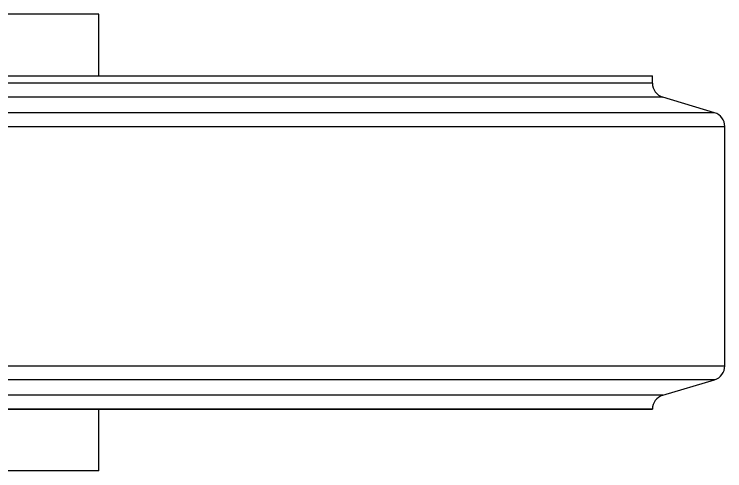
# Model space of a CAD drawing. Extents: x 10 to 761, y 10 to 873.
# Drawn here: x 320.8 to 419, y 118.7 to 181.7 of the extents above; entities that cross this region are included whole.
import ezdxf

# ---------------------------------------------------------------- set-up
doc = ezdxf.new("R2010")
doc.units = 0
doc.layers.get('0').update_dxf_attribs({"linetype": 'CONTINUOUS'})

msp = doc.modelspace()

# ---------------------------------------------------------------- linework, layer by layer
at = {"color": 7, "linetype": 'CONTINUOUS'}
for p, q in [((332.468, 181.651), (255.468, 181.651)), ((332.468, 173.151), (332.468, 181.651)), ((178.968, 173.151), (408.968, 173.151)), ((408.968, 172.127), (408.968, 173.151)), ((408.968, 172.127), (293.968, 172.127)), ((410.393, 170.211), (293.968, 170.211)), ((417.543, 168.066), (410.393, 170.211)), ((417.543, 168.066), (170.393, 168.066)), ((168.968, 166.151), (418.968, 166.151)), ((418.968, 133.127), (418.968, 166.151)), ((168.968, 133.127), (418.968, 133.127)), ((417.543, 131.211), (170.393, 131.211)), ((410.393, 129.066), (417.543, 131.211)), ((410.393, 129.066), (293.968, 129.066)), ((178.968, 127.151), (408.968, 127.151)), ((408.968, 127.151), (293.968, 127.151)), ((332.468, 118.651), (332.468, 127.151)), ((332.468, 118.651), (255.468, 118.651))]:
    msp.add_line(p, q, dxfattribs=at)
for centre, start, end in [((410.968, 172.127), 180, 253.30076), ((416.968, 166.151), 0, 73.30076), ((416.968, 133.127), 286.69924, 0), ((410.968, 127.151), 106.69924, 180)]:
    msp.add_arc(centre, 2, start, end, dxfattribs=at)

doc.saveas('drawing.dxf')
